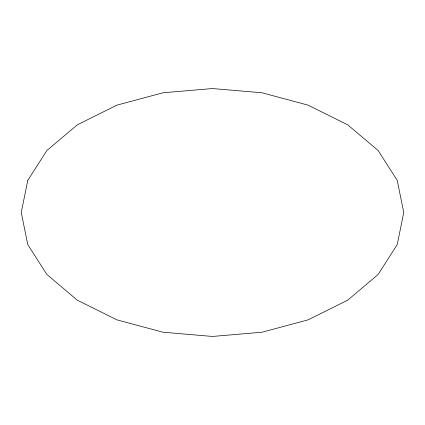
<?xml version="1.0" encoding="UTF-8"?>
<svg xmlns="http://www.w3.org/2000/svg" width="425" height="425" viewBox="0 0 425 425"><rect width="100%" height="100%" fill="white"/><g stroke="black" fill="none" stroke-linecap="round" stroke-linejoin="round"><path stroke-width="0.64" d="M27.768 180.418L21.25 212.5L27.768 244.582L46.872 274.476L77.265 300.146L116.875 319.844L163.003 332.223L212.5 336.446L261.997 332.223L308.125 319.844L347.735 300.146L378.128 274.476L397.232 244.582L403.75 212.5L397.232 180.418L378.128 150.524L347.735 124.854L308.125 105.156L261.997 92.777L212.5 88.554L163.003 92.777L116.875 105.156L77.265 124.854L46.872 150.524L27.768 180.418"/></g></svg>
